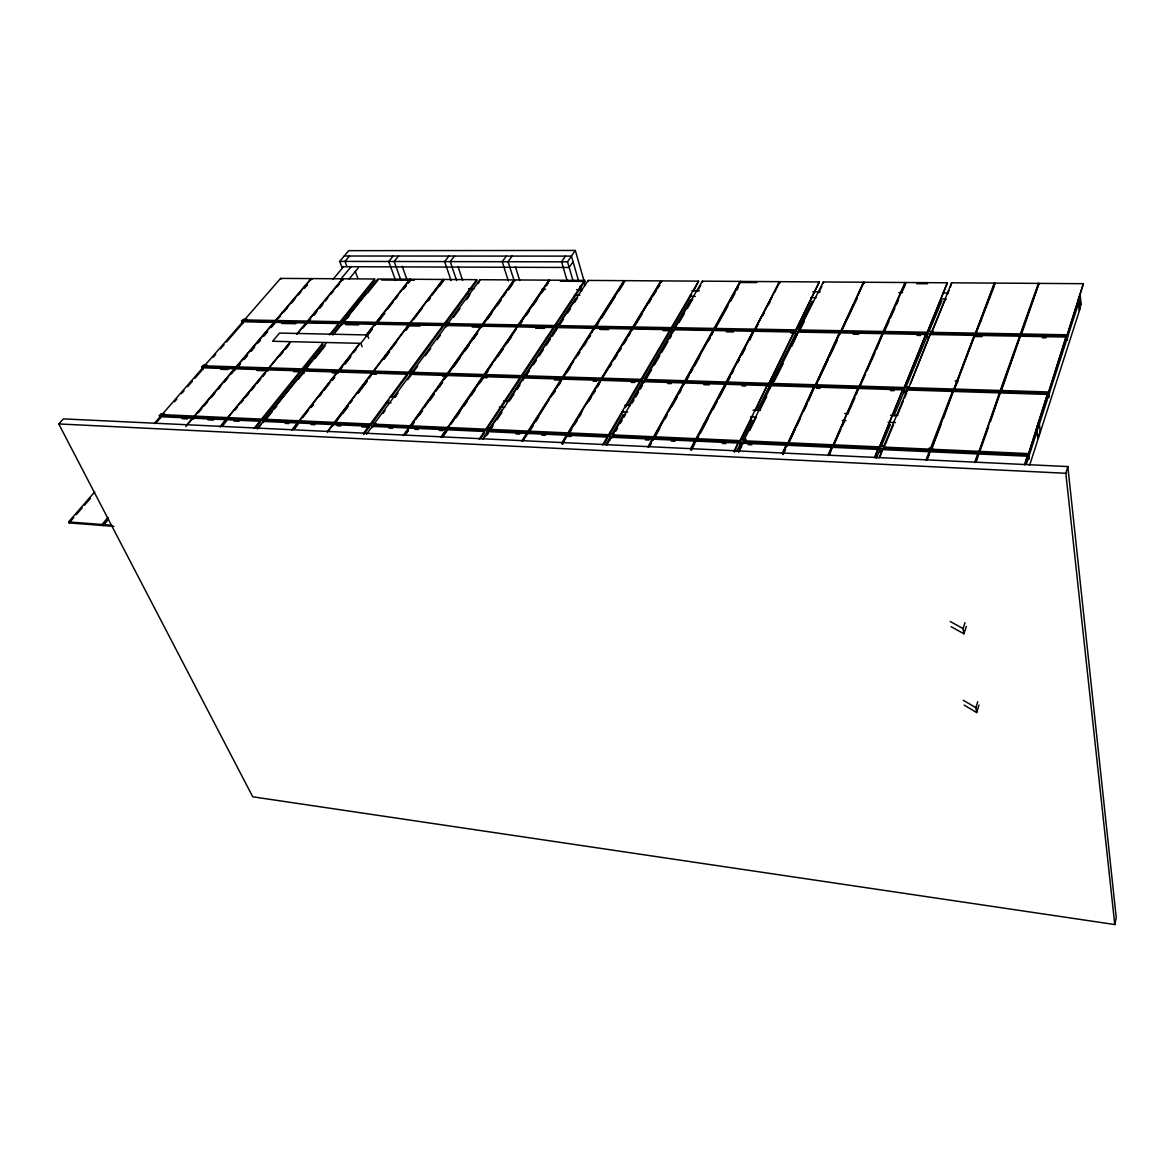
<?xml version="1.0" encoding="UTF-8"?>
<svg xmlns="http://www.w3.org/2000/svg" width="1175" height="1175" viewBox="0 0 1175 1175"><rect width="100%" height="100%" fill="white"/><g stroke="black" fill="none" stroke-linecap="round" stroke-linejoin="round"><path stroke-width="1.5" d="M981.375 321.025L981.522 319.541M957.566 382.551L957.743 380.465L955.29 380.95M1114.781 924.549L1116.25 917.631L1067.825 466.563L63.45 418.887L58.75 423.94L252.728 796.797L1114.781 924.549L1065.828 473.275L1067.825 466.563M964.132 705.088L976.66 712.535L978.966 705.059M976.66 712.535L975.882 707.702L977.732 701.725M1029.697 465.036L1080.207 308.232L1079.458 300.492L1026.436 464.022M1024.453 464.859L1027.258 456.208L978.393 453.991L975.353 462.524M1028.11 453.579L979.318 451.376L979.48 452.551L1028.257 454.769L1047.366 394.403L1000.087 392.92L978.775 452.522L931.07 450.363L953.131 391.437L999.396 392.891L999.558 394.051M1048.159 391.965L1000.953 390.497L1001.1 391.657L1048.291 393.126L1066.019 337.049L1020.252 336.197L1000.41 391.642L954.232 390.203L954.056 389.043L1000.263 390.482L1019.577 336.182L974.736 335.36L953.557 390.173L908.348 388.763L930.159 334.522L974.09 335.345L974.251 336.476M1066.768 334.772L1021.046 333.95L1021.178 335.095L1066.885 335.933L1083.379 283.689L1039.008 283.395L1020.517 335.081L975.749 334.273L975.602 333.127L1020.385 333.935L1038.362 283.381L994.873 283.102L975.103 334.258L931.246 333.45L951.603 282.808L994.241 283.102L994.388 284.218M1025.158 464.316L1027.258 456.208M1029.08 452.551L1028.815 459.263L1028.287 455.004L1047.366 394.403M1049.055 391.099L1048.79 397.576L1048.32 393.361L1066.019 337.049M1067.59 334.053L1067.326 340.324L1066.9 336.168L1083.379 283.689M951.133 626.686L963.897 633.795L966.335 626.363M963.897 633.795L963.045 628.596L965.013 622.662M976.131 461.995L977.953 456.869M979.48 452.551L988.645 426.76M990.481 421.59L1000.087 392.92M1001.1 391.657L1020.252 336.197M1021.178 335.095L1039.008 283.395M974.648 462.48L977.673 453.961L929.895 451.773L926.649 460.203M978.775 452.522L999.396 392.891M928.132 458L929.895 451.773M931.07 450.363L940.881 424.88M943.496 418.08L953.131 391.437M954.232 390.203L974.736 335.36M975.749 334.273L994.373 285.892M925.944 460.159L929.19 451.743L882.454 449.614L879.003 457.927M930.189 449.173L952.47 391.422L907.173 389.982L883.512 447.073L883.717 448.218L930.38 450.333L930.189 449.173L883.512 447.073M953.557 390.173L974.09 335.345M975.103 334.258L994.241 283.102M879.913 457.428L882.454 449.614M883.717 448.218L893.455 424.718M897.627 414.643L903.193 401.204M904.588 397.84L906.674 392.803M910.405 383.784L930.159 334.522M931.246 333.45L945.611 298.788M947.652 293.823L949.033 290.533M950.399 287.229L951.603 282.808M876.286 458.382L879.811 449.907M881.221 446.529L890.386 424.498M893.911 416.023L904.486 390.599M905.896 387.207L927.765 334.669M929.175 331.277L941.865 300.771M880.868 450.025L879.884 452.375L879.12 448.248L880.104 445.898L883.732 446.059M905.484 390.746L904.574 392.935L903.883 388.852L904.794 386.663L908.451 386.781M874.332 457.707L877.798 449.408L832.15 447.322L828.493 455.533M878.871 446.867L833.281 444.811L833.501 445.957L879.076 448.013L902.664 389.85L858.396 388.455L832.84 445.927L788.249 443.9L814.393 387.06L857.75 388.426L857.97 389.557M903.648 387.486L859.439 386.12L859.645 387.251L903.839 388.631L925.783 334.449L882.822 333.656L858.998 387.221L815.714 385.87L840.081 332.863L882.19 333.641L882.396 334.757M926.884 333.377L947.358 282.793L905.617 282.514L883.791 331.482L883.982 332.584L926.884 333.377L947.358 282.793M875.243 457.207L877.798 449.408M879.076 448.013L902.664 389.85M903.839 388.631L925.783 334.449M827.832 455.489L831.489 447.293L786.824 445.252L782.976 453.359M832.84 445.927L857.75 388.426M858.998 387.221L882.19 333.641M883.159 331.468L905.014 282.514L864.066 282.235L841.109 330.704L841.315 331.805L883.365 332.569L883.159 331.468L841.109 330.704M829.462 455.033L832.15 447.322M834.25 444.297L840.889 429.374M842.372 426.055L844.575 421.076M848.277 412.792L854.915 397.87M856.399 394.55L858.396 388.455M859.645 387.251L865.49 374.12M866.944 370.845L874.978 352.808M876.447 349.518L882.822 333.656M884.716 330.953L889.078 321.157M890.533 317.896L894.895 308.1M896.349 304.839L898.523 299.933M902.165 291.767L905.073 285.246M782.33 453.33L786.163 445.222L742.438 443.239L738.429 451.244M787.588 443.871L813.761 387.045L771.285 385.708L743.672 440.787L743.937 441.903L787.588 443.871L799.235 419.299M815.083 385.855L839.464 332.848L798.192 332.084L772.43 383.432L772.68 384.533L815.083 385.855L839.464 332.848M840.698 331.791L863.478 282.235L823.322 281.971L799.25 329.955L799.485 331.042L840.698 331.791L856.781 297.863M782.579 454.461L786.163 445.222M803.127 411.103L813.761 387.045M858.308 294.631L863.478 282.235M783.24 454.49L785.532 449.628M788.249 443.9L795.225 429.154M796.782 425.879L799.881 419.328M803.759 411.133L806.873 404.567M808.415 401.292L814.393 387.06M815.714 385.87L817.257 382.624M818.784 379.378L828.008 359.917M829.535 356.671L837.217 340.442M841.315 331.805L857.383 297.863M738.693 452.36L741.91 445.957M743.937 441.903L745.567 438.657M749.621 430.564L756.112 417.595M760.181 409.502L766.673 396.533M774.296 381.317L783.138 363.662M791.979 346.008L798.192 332.084M800.278 329.441L804.288 321.436M818.725 292.648L821.927 286.245M736.578 451.332L740.691 443.166M742.336 439.905L752.191 420.298M757.111 410.486L795.71 333.685M798.178 328.78L812.131 301.006M770.462 386.472L769.405 388.587L768.509 384.622L769.581 382.507L773.223 382.624M797.237 333.127L796.239 335.095L795.416 331.188L796.415 329.206L800.058 329.279M734.052 451.038L738.091 443.034L695.35 441.095L691.164 448.982M739.589 441.712L767.069 385.576L725.518 384.269L696.643 438.672L696.922 439.773L739.589 441.712L752.632 415.818M768.465 384.401L794.08 332.011L753.674 331.262L726.723 382.007L726.987 383.109L768.465 384.401L794.08 332.011M795.372 330.968L819.313 281.941L779.994 281.677L754.791 329.147L755.026 330.234L795.372 330.968L819.313 281.941M734.331 452.155L738.091 443.034M755.084 410.956L767.069 385.576M690.827 450.069L694.733 441.066L652.874 439.156L648.527 446.955M696.305 439.744L725.181 385.341L724.916 384.254L684.202 382.962L654.211 436.762L654.519 437.864L696.305 439.744L696.011 438.642L724.916 384.254M726.385 383.079L753.072 331.247L713.445 330.513L685.451 380.729L685.73 381.816L726.385 383.079L726.121 381.992L753.072 331.247M774.604 292.237L779.407 281.677L740.823 281.427L714.606 328.427L714.87 329.499L754.438 330.219L772.078 296.981M691.458 450.098L694.807 443.783M696.922 439.773L698.626 436.571M700.315 433.369L707.967 418.976M713.049 409.37L717.293 401.365M718.997 398.163L725.783 385.356M726.987 383.109L730.351 376.764M732.025 373.591L733.714 370.419M737.929 362.473L739.604 359.3M742.13 354.542L745.493 348.197M749.709 340.265L753.674 331.262M755.026 330.234L758.389 323.903M762.59 315.987L764.264 312.814M768.465 304.898L770.139 301.74M690.533 448.953L694.733 441.066M754.438 330.219L779.407 281.677M647.91 446.926L652.272 439.127L611.279 437.262L606.653 445.193M653.902 437.834L653.608 436.733L683.615 382.947L643.709 381.684L612.66 434.897L612.968 435.984L653.902 437.834L667.136 414.099M685.128 381.802L684.849 380.715L712.873 330.498L673.995 329.778L644.987 379.481L645.281 380.553L685.128 381.802L713.137 331.57L712.873 330.498M714.297 329.485L714.033 328.412L740.25 281.412L702.371 281.163L675.214 327.707L675.478 328.765L714.297 329.485L740.25 281.412M649.099 446.471L652.272 439.127M668.898 410.927L683.013 385.62M649.702 446.5L651.449 443.372M654.519 437.864L659.807 428.361M665.094 418.873L666.857 415.7M672.144 406.212L677.432 396.709M679.194 393.552L680.957 390.379M685.73 381.816L689.226 375.545M690.973 372.402L692.721 369.258M694.469 366.115L699.712 356.701M708.466 341L710.214 337.857M711.962 334.713L713.445 330.513M714.87 329.499L727.957 305.985M730.586 301.285L734.948 293.442M736.696 290.313L738.443 287.185M615.715 431.284L617.536 428.155M620.268 423.455L622.104 420.327M623.925 417.198L625.746 414.07M632.135 403.113L633.957 399.985M635.793 396.856L638.524 392.156M640.346 389.028L642.182 385.899M646.191 378.996L651.626 369.684M654.343 365.014L659.777 355.702M661.598 352.588L667.929 341.719M669.75 338.606L671.557 335.492M679.091 322.567L684.526 313.255M687.243 308.599L692.663 299.287M697.201 291.532L700.814 285.319M671.659 328.912L672.79 327.002L676.418 327.061M605.757 444.752L609.443 438.451M612.204 433.722L623.264 414.79M628.801 405.331L641.697 383.241M644.473 378.512L672.115 331.188M674.876 326.459L690.548 299.64M602.555 444.987L607.196 437.071L567.099 435.249L562.311 443.078M608.9 435.793L608.577 434.706L639.729 381.567L600.675 380.333L568.524 432.914L568.862 433.986L608.9 435.793L623.543 410.78M641.315 380.436L641.021 379.363L670.132 329.705L632.062 329L602.011 378.159L602.32 379.217L641.315 380.436L670.411 330.762L670.132 329.705M672.643 332.716L671.336 327.649L698.596 281.148L661.466 280.898L633.31 326.958L633.589 328.001L671.615 328.706L691.59 294.587M603.803 444.488L607.519 438.157L607.196 437.071M625.379 407.652L640.023 382.639L639.729 381.567M693.397 291.488L698.596 281.148M561.723 443.048L566.512 435.22L527.222 433.428L522.302 441.168M568.274 433.957L567.951 432.885L600.102 380.318L561.797 379.114L528.691 431.122L529.044 432.18L568.274 433.957L582.462 410.765M601.747 379.202L601.438 378.13L631.504 328.985L594.139 328.295L563.178 376.955L563.501 377.998L601.747 379.202L611.132 363.839M632.752 326.944L660.923 280.898L624.468 280.649L595.431 326.268L595.725 327.311L633.031 328.001L632.752 326.944L595.431 326.268M562.061 444.121L566.849 436.292L566.512 435.22M587.177 403.025L594.741 390.658M596.636 387.559L600.41 381.376L600.102 380.318M613.012 360.769L620.518 348.476M622.398 345.406L630.857 331.57M634.911 324.932L659.307 284.996M562.649 444.15L564.573 441.022M568.862 433.986L571.696 429.345M574.531 424.704L577.366 420.062M579.26 416.963L581.14 413.879M588.704 401.498L591.539 396.871M593.419 393.772L595.314 390.673M598.148 386.032L600.675 380.333M609.825 366.923L611.705 363.853M614.51 359.242L617.33 354.63M619.21 351.56L621.09 348.49M623.896 343.878L626.716 339.267M628.596 336.197L630.476 333.127M635.469 324.932L642.035 314.18M648.6 303.429L651.42 298.832M653.285 295.762L656.105 291.15M657.985 288.081L659.851 285.011M530.013 430.652L532.936 426.07M535.859 421.472L538.767 416.89M553.366 393.933L555.32 390.878M559.212 384.754L561.797 379.114M567.363 371.917L570.272 367.364M577.997 355.188L579.936 352.147M583.813 346.067L586.707 341.499M588.646 338.459L590.57 335.418M595.725 327.311L598.633 322.743M601.541 318.19L615.083 296.893M618.946 290.812L623.778 283.204M521.729 441.139L526.65 433.399L488.139 431.651L483.087 439.303M528.118 431.093L561.239 379.099L523.668 377.909L489.652 429.36L490.019 430.417L528.471 432.15L528.118 431.093L489.652 429.36M562.942 377.983L562.619 376.94L593.595 328.28L556.935 327.605L525.093 375.78L525.416 376.822L562.942 377.983L573.576 361.254M595.182 327.296L594.888 326.268L623.94 280.649L588.146 280.414L558.257 325.607L558.566 326.635L595.182 327.296L623.249 283.204M523.066 440.654L527.002 434.471L526.65 433.399M529.44 430.623L548.916 400.029M550.855 396.974L554.747 390.849M556.7 387.794L561.562 380.142L561.239 379.099M575.515 358.213L579.393 352.133M581.317 349.093L590.026 335.404M591.965 332.363L593.595 328.28M482.984 438.613L487.023 432.503M489.035 429.462L502.151 409.634M507.189 402.012L522.317 379.143M524.344 376.103L555.599 328.838M557.626 325.783L575.779 298.347M486.479 435.763L488.506 432.708M490.019 430.417L493.015 425.879M497.01 419.827L502.019 412.249M510.009 400.146L514.018 394.095M517.015 389.542L520.011 385.003M526.415 375.31L529.396 370.801M533.377 364.764L536.358 360.255M539.34 355.731L543.32 349.709M546.302 345.2L550.282 339.178M552.279 336.168L557.244 328.633L556.935 327.605M558.566 326.635L563.545 319.101M567.525 313.079L570.521 308.555M574.502 302.518L577.483 298.009M479.238 439.112L484.306 431.475L446.617 429.756L441.418 437.306M486.186 430.241L485.818 429.183L519.938 377.792L483.145 376.632L448.174 427.494L448.542 428.537L486.186 430.241L520.275 378.835L519.938 377.792M522.963 380.641L521.347 375.662L553.278 327.531L517.352 326.87L484.599 374.517L484.937 375.559L521.685 376.705L553.601 328.574L553.278 327.531M556.113 330.469L554.615 325.534L584.577 280.399L549.459 280.164L518.718 324.887L519.042 325.916L554.923 326.562L584.856 281.412L584.577 280.399M480.619 438.642L484.673 432.532L484.306 431.475M521.759 376.911L523.066 374.928L526.679 375.045M554.982 326.767L556.216 324.917L559.858 324.99M573.048 261.731L569.155 267.459L341.719 266.696M573.18 281.207L567.525 261.834L575.309 250.451L348.725 250.657L339.707 261.393L342.292 268.223M440.875 437.291L446.074 429.727L409.106 428.053L403.789 435.514M447.616 427.48L482.602 376.617L446.5 375.486L410.707 425.805L411.088 426.848L447.998 428.522L447.616 427.48L410.707 425.805M484.408 375.53L484.056 374.502L516.824 326.856L481.544 326.209L447.983 373.386L448.351 374.414L484.408 375.53L492.589 363.618M518.513 325.901L518.19 324.887L548.96 280.149L514.474 279.929L482.94 324.241L483.278 325.255L518.513 325.901L544.128 288.624M565.498 256.121L561.577 261.819L567.261 281.178M442.285 436.821L446.441 430.77L446.074 429.727M451.082 424.028L482.954 377.645L482.602 376.617M494.646 360.637L516.133 329.367M546.184 285.642L548.96 280.149M442.843 436.85L446.999 430.799L446.617 429.756M455.738 418.065L459.851 412.087M463.963 406.095L467.048 401.6M471.16 395.623L475.273 389.63M479.385 383.652L483.483 377.66L483.145 376.632M484.937 375.559L488.007 371.08M498.244 356.187L503.355 348.74M507.453 342.792L511.536 336.828M519.042 325.916L522.111 321.436M526.209 315.473L529.279 310.993M533.377 305.03L537.474 299.067M541.572 293.104L544.642 288.624M546.698 285.642L549.459 280.164M405.772 433.546L407.901 430.549M472.262 327.032L481.368 327.208L481.03 326.195L446.397 325.548L373.944 424.16L374.355 425.188L410.545 426.819L413.703 422.383M415.818 419.416L422.133 410.53M424.234 407.578L433.707 394.257M435.808 391.29L442.123 382.404M444.238 379.452L446.338 376.485L445.971 375.457L410.545 374.34L410.927 375.368L407.696 379.76M481.03 326.195L447.469 373.371L412.072 372.284L412.44 373.298L447.822 374.399L477.182 333.113M484.864 322.288L500.623 300.124M502.724 297.172L505.882 292.737M507.982 289.784L513.225 282.397M406.315 433.56L408.445 430.579M411.088 426.848L414.246 422.398M419.504 414.995L422.662 410.56M430.035 400.19L434.236 394.271M439.494 386.869L442.652 382.433M453.594 367.041L459.88 358.184M465.124 350.811L469.31 344.921M473.51 339.017L477.696 333.113M487.478 319.35L491.679 313.431M496.937 306.043L501.137 300.139M508.481 289.799L512.682 283.88M403.26 435.499L408.577 428.023L372.328 426.363L366.453 434.309M410.545 426.819L410.163 425.791L445.971 375.457M482.426 324.241L513.96 279.929L480.09 279.709L447.748 323.683L448.174 324.608L482.763 325.24L482.426 324.241L447.822 323.61M512.094 256.091L508.011 261.717L514.283 280.928M506.337 256.091L502.239 261.702L508.334 280.942M363.677 434.618L369.126 427.23L368.715 426.202L333.215 424.586L327.678 431.886M370.83 425.232L389.072 400.132M391.231 397.209L407.387 375.251L407.02 374.238L372.299 373.136L334.875 422.398L335.301 423.411L370.742 425.027M408.988 373.386L443.298 326.488L442.946 325.49L408.973 324.858L373.856 371.094L374.238 372.093L408.915 373.18M444.796 324.755L477.035 280.663L476.712 279.679L443.46 279.459L410.442 322.934L410.795 323.933L444.723 324.55M382.962 413.468L385.106 410.53M394.785 397.341L398.017 392.949M412.44 373.298L417.801 365.983M425.306 355.761L430.667 348.461M437.1 339.707L440.317 335.316M453.55 317.294L459.998 308.511M466.446 299.728L469.662 295.336M478.254 283.616L480.09 279.709M363.281 433.59L368.715 426.202M334.875 422.398L370.345 423.999L407.02 374.238M373.856 371.094L408.548 372.167L442.946 325.49M410.442 322.934L444.37 323.551L476.712 279.679M372.181 374.135L371.799 373.121L337.71 372.049L299.566 420.812L299.992 421.825L334.772 423.397L347.976 406.007M350.179 403.113L352.382 400.205M357.876 392.964L366.673 381.376M368.877 378.482L371.08 375.574M383.608 359.08L389.087 351.854M391.29 348.96L396.768 341.734M405.551 330.175L408.841 325.842M413.6 319.571L422.413 307.982M427.906 300.727L430.109 297.833M432.312 294.925L443.313 280.443L442.975 279.459L410.31 279.239L376.602 322.332L376.969 323.316L410.295 323.918L409.943 322.934L442.975 279.459M342.997 413.277L348.49 406.036M358.39 392.993L367.188 381.39M384.107 359.095L389.601 351.868M406.051 330.19L408.239 327.296M428.39 300.741L430.593 297.833M439.406 286.245L443.798 280.443L443.46 279.459M327.149 431.871L332.701 424.572L333.113 425.585M299.566 420.812L334.361 422.383L371.799 373.121M373.356 371.08L373.738 372.078L339.692 371.021L339.296 370.022L373.356 371.08L408.474 324.858L375.119 324.227L366.159 335.683M454.49 256.062L450.26 261.614L456.649 280.619M448.909 256.062L444.649 261.599L451.082 280.575M291.723 430.182L297.363 422.956L297.789 423.955M299.067 420.797L299.478 421.796L265.344 420.253L264.918 419.255L299.067 420.797L337.21 372.034L337.607 373.033L332.319 372.872M338.797 370.007L339.193 371.006L305.764 369.963L305.368 368.979L338.797 370.007L358.948 344.26M365.675 335.668L374.634 324.227L375.001 325.211M384.343 313.24L376.485 323.301L343.746 322.699L343.364 321.73L376.117 322.317L409.825 279.239L410.178 280.208L407.931 283.087M292.223 430.197L297.877 422.971L332.701 424.572M339.296 370.022L359.447 344.26M294.411 428.302L296.658 425.409M302.856 417.492L308.452 410.325M310.699 407.461L312.947 404.582M319.673 395.975L321.906 393.111M324.153 390.247L329.764 383.079M331.996 380.201L334.243 377.337M340.309 369.567L342.557 366.718M344.789 363.853L350.385 356.701M353.734 352.397L355.981 349.533M368.671 338.356L367.378 334.963L279.474 333.083L272.615 341.249L360.843 343.335L371.638 329.499M387.721 308.937L393.331 301.755M395.578 298.876L397.826 296.012M403.436 288.83L405.683 285.951M294.91 428.317L297.172 425.423M311.199 407.475L313.446 404.611M332.496 380.215L334.743 377.351M345.288 363.868L350.87 356.701M367.657 335.242L372.123 329.514M376.969 323.316L384.827 313.255M403.921 288.83L406.168 285.966M408.401 283.087L410.648 280.208L414.276 280.238M257.442 428.552L263.2 421.399L297.363 422.956M264.918 419.255L303.752 370.977L337.21 372.034M305.368 368.979L325.886 343.467M332.731 334.963L341.852 323.61L374.634 324.227M343.364 321.73L377.718 279.033L409.825 279.239M257.633 428.846L261.085 424.557M265.682 418.843L303.591 371.697M305.882 368.832L323.125 347.403M333.465 334.552L341.499 324.55M343.805 321.686L366.776 293.118L363.648 293.074M265.344 420.253L272.203 411.735M274.48 408.9L276.757 406.051M298.45 379.07L304.149 371.976L303.752 370.977M314.885 358.625L325.137 345.861M347.183 318.425L349.474 315.59M367.775 292.81L378.071 279.988M398.56 256.032L394.168 261.496L400.954 280.399M254.035 428.39L259.793 421.238L260.233 422.236L255.621 427.95M261.952 420.107L228.493 418.594L228.053 417.595L261.511 419.108L300.418 370.874L300.815 371.858L262.04 420.298M302.43 369.861L269.662 368.832L269.251 367.863L302.034 368.877L322.596 343.379M329.441 334.89L338.576 323.551L338.958 324.535L330.968 334.449M340.486 322.64L308.364 322.053L307.968 321.083L340.104 321.671L374.517 279.004L374.869 279.973L340.559 322.831M393.14 256.032L388.734 261.482L395.549 280.37M302.518 370.052L322.978 344.363M349.137 279.004L358.434 267.724M222.751 424.924L226.261 420.679L225.82 419.695L192.935 418.197L185.812 426.584M234.985 410.134L237.306 407.328M240.802 403.113L243.122 400.308M245.443 397.502L248.938 393.287M251.259 390.467L254.755 386.252M257.075 383.447L260.556 379.231M262.892 376.426L265.212 373.621M279.635 356.187L283.116 351.986M285.437 349.181L288.918 344.965M302.856 328.133L305.177 325.313M342.894 279.753L342.527 278.798L311.537 278.593L275.919 320.511L276.316 321.465L307.894 322.053L310.229 319.233M313.725 315.003L317.221 310.773M319.556 307.953L323.052 303.723M325.387 300.903L327.722 298.083M331.218 293.853L333.553 291.033M337.063 286.803L339.399 283.983M223.235 424.953L226.746 420.709M308.364 322.053L310.685 319.233M314.195 315.003L316.53 312.183M320.026 307.953L322.361 305.133M340.721 279.224L351.237 266.563M219.96 426.76L225.82 419.695M227.568 417.58L228.009 418.564L195.167 417.081L194.727 416.097L227.568 417.58L267.122 369.831L267.533 370.815M268.767 367.848L269.178 368.818L236.983 367.819L236.557 366.85L268.767 367.848L289.682 342.586M296.658 334.17L305.955 322.949L306.337 323.918M275.919 320.511L307.498 321.083L342.527 278.798M220.445 426.789L226.305 419.71L259.793 421.238M228.053 417.595L267.592 369.846L300.418 370.874M269.251 367.863L290.152 342.601M297.128 334.185L306.425 322.963L338.576 323.551M307.968 321.083L342.997 278.798L374.517 279.004M333.113 279.18L343.658 266.534M349.518 256.003L345.009 261.393L346.948 266.534M107.307 519.996L102.622 525.504L69.119 522.919L68.591 521.92L102.107 524.505L107.953 517.617M186.517 425.174L192.465 418.168L192.92 419.152M194.242 416.082L194.697 417.066L162.458 415.597L161.988 414.628L194.242 416.082L234.412 368.803L234.838 369.772L231.299 373.944M236.087 366.835L236.513 367.804L204.891 366.82L204.45 365.851L236.087 366.835L273.892 322.361L274.289 323.316L270.749 327.487M275.464 320.496L275.861 321.465L244.826 320.892L244.415 319.938L275.464 320.496L311.081 278.593L311.448 279.532M113.916 526.371L103.121 525.548L102.607 524.535L108.453 517.646M194.727 416.097L234.882 368.818L267.122 369.831M236.557 366.85L274.348 322.361L305.955 322.949M198.237 412.88L201.777 408.709M204.142 405.933L207.681 401.762M211.221 397.591L214.775 393.419M218.315 389.248L220.68 386.457M224.219 382.286L227.759 378.115M237.688 366.409L240.053 363.633M243.592 359.462L247.132 355.291M250.672 351.119L254.226 346.948M257.766 342.777L260.116 340.001M263.655 335.83L267.195 331.658M278.225 318.66L280.605 315.869M284.159 311.683L287.728 307.483M291.282 303.297L294.837 299.096M298.406 294.91L300.771 292.105M304.34 287.919L306.704 285.128M103.121 525.548L107.806 520.026M238.158 366.424L240.522 363.648M244.062 359.477L247.602 355.305M251.142 351.134L254.681 346.963M258.221 342.792L260.586 340.001M264.125 335.83L267.665 331.658M271.205 327.487L274.744 323.316M304.795 287.919L307.16 285.128M68.591 521.92L94.69 491.928M154.16 423.632L160.182 416.699L192.465 418.168M161.988 414.628L202.761 367.804L234.412 368.803M204.45 365.851L242.828 321.774L273.892 322.361M244.415 319.938L280.605 278.387L311.081 278.593M69.119 522.919L73.863 517.455M76.228 514.738L82.162 507.908M84.541 505.191L90.46 498.376M157.039 421.825L160.652 417.668L160.182 416.699M174.429 401.821L176.838 399.074M181.626 393.566L184.02 390.805M187.618 386.678L192.406 381.155M194.8 378.409L203.187 368.759L202.761 367.804M213.277 357.171L215.671 354.409M220.459 348.902L224.058 344.774M226.452 342.013L243.225 322.728L242.828 321.774M160.446 417.977L159.33 415.656L161.004 413.732L164.676 413.894M202.864 369.214L201.821 366.908L203.392 365.102L207.05 365.219M242.784 323.301L241.815 321.025L243.298 319.321L246.956 319.394M344.231 256.003L571.432 256.121L578.555 280.752M339.707 261.393L567.525 261.834M381.64 280.017L410.178 280.208M514.826 280.972L514.474 279.929M560.299 281.236L584.856 281.412M756.832 282.588L741.058 282.485L740.823 281.427M916.676 283.689L927.56 283.762M468.575 288.742L474.068 288.786M541.822 289.388L545.479 289.417M576.602 289.696L582.095 289.755M691.957 290.739L699.287 290.798M812.821 291.811L820.135 291.885M898.875 292.59L902.532 292.619M942.82 292.986L948.313 293.03M466.299 294.058L469.971 294.103M574.384 295.175L579.877 295.233M689.798 296.364L695.292 296.423M810.691 297.613L816.184 297.672M940.764 298.964L946.257 299.008M341.969 321.083L345.626 321.157M446.118 322.949L449.79 323.022M933.214 331.658L927.765 331.556L926.913 333.597L927.56 337.622M376.602 322.332L409.943 322.934M482.94 324.241L518.19 324.887M518.718 324.887L554.615 325.534M558.257 325.607L594.888 326.268M633.31 326.958L671.336 327.649M675.214 327.707L714.033 328.412M714.606 328.427L754.203 329.132M754.791 329.147L795.152 329.881M799.25 329.955L840.492 330.689M883.791 331.482L926.708 332.246M931.07 332.334L974.942 333.127M241.815 321.025L1066.9 336.168M281.765 323.448L295.806 323.713M345.876 324.667L358.61 324.902M409.341 325.857L420.062 326.062M535.638 328.236L544.613 328.398M599.779 329.441L608.665 329.602M663.155 330.63L670.411 330.762M726.312 331.82L733.508 331.952M790.79 333.024L794.3 333.098M853.109 334.199L858.602 334.302M917.014 335.404L920.598 335.463M974.898 336.491L982.065 336.623M1042.342 337.754L1046.014 337.827M304.017 368.201L307.688 368.304M410.398 371.462L414.041 371.579M646.206 378.717L642.578 378.6L641.374 380.641L642.446 384.489M447.983 373.386L484.056 374.502M484.599 374.517L521.347 375.662M525.093 375.78L562.619 376.94M563.178 376.955L601.438 378.13M602.011 378.159L641.021 379.363M644.987 379.481L684.849 380.715M685.451 380.729L726.121 381.992M726.723 382.007L768.215 383.3M772.43 383.432L814.862 384.739M815.494 384.754L858.793 386.105M908.158 387.633L953.38 389.028M201.821 366.908L1048.32 393.361M220.768 369.317L227.803 369.552M256.796 370.463L263.949 370.698M293.53 371.638L300.815 371.858M376.338 374.267L372.681 374.149L372.299 373.136M442.799 376.367L446.338 376.485M483.483 377.66L486.993 377.777M554.409 379.922L559.77 380.083M593.125 381.141L596.768 381.258M631.151 382.36L634.706 382.462M667.576 383.505L671.204 383.623M703.942 384.666L709.259 384.842M742.042 385.87L745.64 385.988M816.434 388.235L820.047 388.352M890.474 390.585L894.013 390.702M390.262 396.518L395.755 396.724M503.869 400.778L509.377 400.983M624.821 405.316L630.314 405.522M753.102 410.119L760.431 410.398M844.722 413.556L848.394 413.703M890.533 415.274L897.862 415.553M385.576 402.614L391.084 402.834M499.287 407.064L504.78 407.284M622.148 411.882L627.656 412.102M750.531 416.905L756.024 417.125M842.225 420.503L845.882 420.635M888.065 422.295L895.409 422.574M263.626 418.315L267.254 418.476M372.328 423.176L376 423.353M491.326 428.508L487.654 428.346L486.259 430.461L487.566 434.236M613.864 433.986L610.251 433.825L608.958 436.013L610.119 439.905M746.287 439.905L740.793 439.656L739.648 441.932L740.617 445.942M929.161 448.086L932.788 448.248M373.944 424.16L410.163 425.791M448.174 427.494L485.818 429.183M528.691 431.122L567.951 432.885M568.524 432.914L608.577 434.706M612.66 434.897L653.608 436.733M654.211 436.762L696.011 438.642M696.643 438.672L739.325 440.596M743.672 440.787L787.338 442.755M787.999 442.784L832.605 444.782M930.879 449.202L978.599 451.347M159.33 415.656L1028.287 455.004M182.154 418.667L187.545 418.902M208.004 419.842L213.483 420.092M233.796 421.032L239.083 421.267M285.202 423.382L288.8 423.543M311.125 424.572L314.797 424.733M337.181 425.761L340.75 425.938M362.017 426.907L369.126 427.23M389.028 428.141L392.656 428.302M414.775 429.33L418.3 429.477M439.406 430.447L442.931 430.608M516.001 433.957L519.673 434.133M541.851 435.147L545.435 435.308M571.079 436.483L567.437 436.322L567.099 435.249M645.442 439.891L649.011 440.052M671.366 441.08L675.008 441.257M722.346 443.416L725.9 443.577M748.167 444.605L751.809 444.767M58.75 423.94L1065.828 473.275M102.607 524.535L111.596 525.24M950.267 621.502L963.045 628.596M963.324 700.271L975.882 707.702M102.107 524.505L102.622 525.504M192.935 418.197L193.39 419.181M234.882 368.818L235.308 369.787M263.2 421.399L263.626 422.398M261.511 419.108L263.082 422.692M267.592 369.846L268.017 370.83M297.877 422.971L298.303 423.984M302.034 368.877L303.973 373.591M334.361 422.383L334.772 423.397M280.605 278.387L280.987 279.327M306.425 322.963L306.807 323.933M307.498 321.083L307.894 322.053M337.71 372.049L338.106 373.048M370.345 423.999L371.785 427.685M311.537 278.593L311.904 279.532M372.328 426.363L372.725 427.392M340.104 321.671L341.47 325.167M341.852 323.61L342.233 324.594M360.843 343.335L362.15 346.728M342.997 278.798L343.35 279.753M355.291 271.396L357.846 278.24M375.119 324.227L375.486 325.211M376.117 322.317L376.485 323.301M408.548 372.167L409.884 375.809M402.232 266.328L407.123 280.061M410.31 279.239L410.648 280.208M447.469 373.371L447.822 374.399M446.5 375.486L446.867 376.499M446.397 325.548L446.75 326.562M444.37 323.551L445.619 327.149M457.986 266.49L462.642 280.414M481.544 326.209L481.882 327.223M527.222 433.428L527.575 434.5M523.668 377.909L524.006 378.952M515.37 266.578L519.732 280.575M611.279 437.262L611.587 438.348M594.139 328.295L594.447 329.338M580.083 286.024L581.61 291.297M575.309 250.451L585.4 285.584M588.146 280.414L588.425 281.427M652.874 439.156L653.183 440.258M632.062 329L632.341 330.043M631.504 328.985L631.783 330.043M643.709 381.684L644.003 382.771M624.468 280.649L624.748 281.677M623.94 280.649L624.219 281.677M695.35 441.095L695.644 442.197M661.466 280.898L661.731 281.941M673.995 329.778L674.274 330.836M660.923 280.898L661.187 281.927M684.202 382.962L684.482 384.049M683.615 382.947L683.894 384.034M702.371 281.163L702.621 282.22M742.438 443.239L742.703 444.356M786.824 445.252L787.074 446.383M779.994 281.677L780.215 282.749M831.489 447.293L831.724 448.439M823.322 281.971L823.528 283.043M840.081 332.863L840.301 333.964M864.066 282.235L864.271 283.322M907.173 389.982L907.364 391.128M929.19 451.743L929.381 452.904M905.617 282.514L905.793 283.601M905.014 282.514L905.191 283.601M952.47 391.422L952.631 392.567M978.393 453.991L978.555 455.166M977.673 453.961L977.85 455.136M1000.263 390.482L1000.41 391.642M994.873 283.102L995.019 284.218M1019.577 336.182L1019.724 337.328M1020.385 333.935L1020.517 335.081M1038.362 283.381L1038.494 284.512M956.45 380.568L956.641 382.624M1040.183 431.181L1037.833 438.466L1036.614 428.111L1038.979 420.841L1040.183 431.181M1081.103 304.237L1079.12 310.42L1078.151 300.374L1080.148 294.205L1081.103 304.237"/></g></svg>
